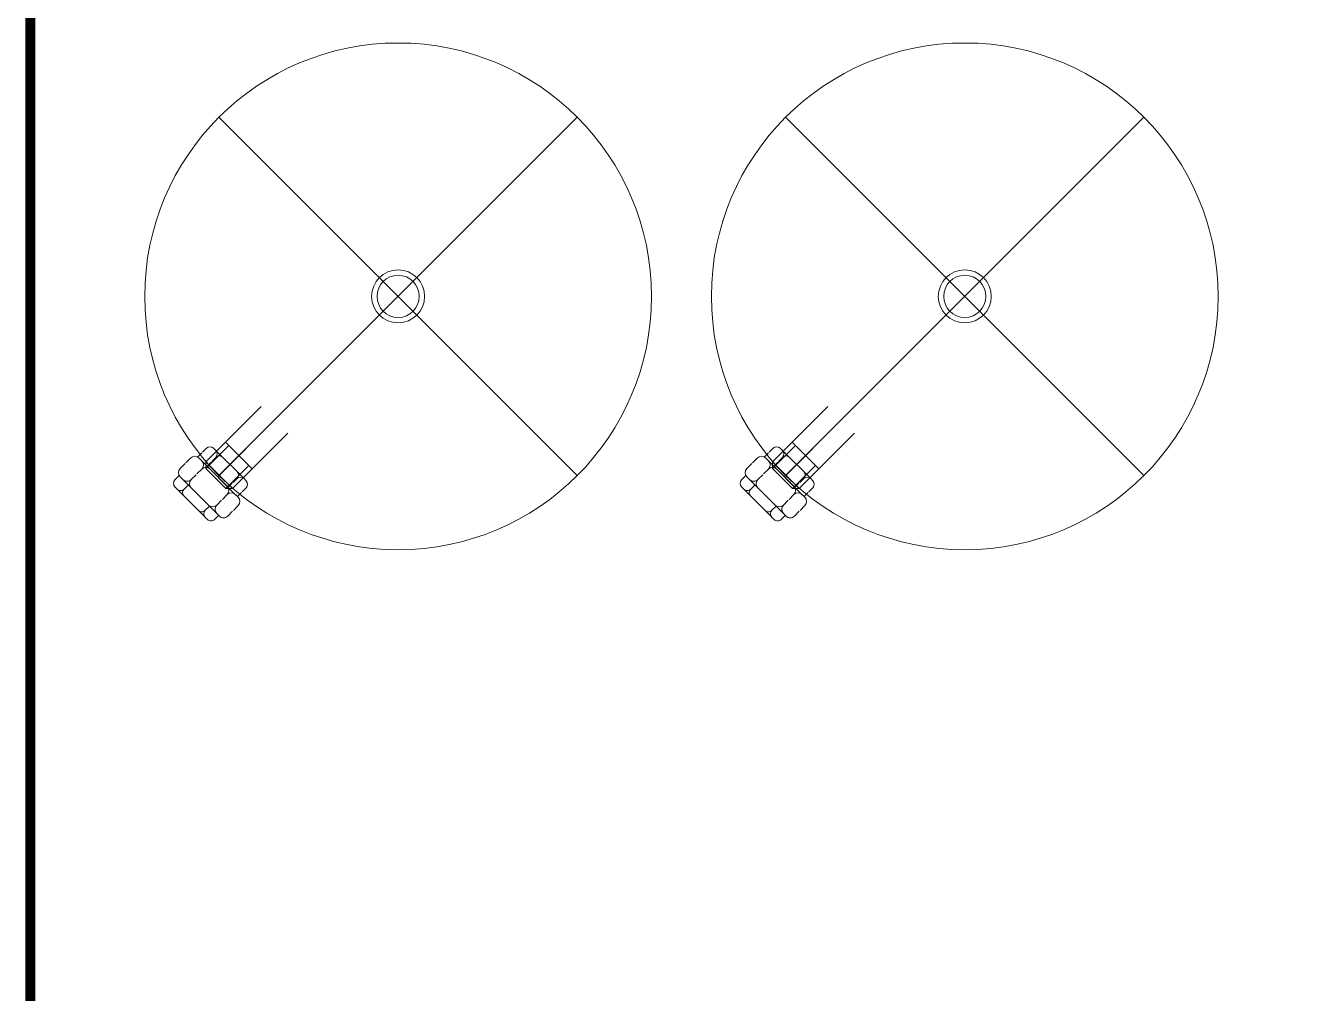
# Model space of a CAD drawing. Header units: millimetres. Extents: x 1322820 to 1391563, y 1051909 to 1098256.
# Drawn here: x 1346985 to 1348235, y 1089228 to 1090184 of the extents above; entities that cross this region are included whole.
import ezdxf

# ---------------------------------------------------------------- set-up
doc = ezdxf.new("R2010")
doc.units = ezdxf.units.MM
doc.header["$MEASUREMENT"] = 0
for name, pattern in [('DUBLU_INTRERUPT', [1.093612, 0.529167, -0.211667, 0.141111, -0.211667]), ('R (2)', [10414, 5080, -2540, 254, -2540]), ('R (4)', [10414, 5080, -2540, 254, -2540]), ('strich_line', [2032, 1016, -1016])]:
    doc.linetypes.add(name, pattern=pattern)
doc.layers.get('0').update_dxf_attribs({"true_color": 0x787878})
doc.layers.add('Circuite', color=7, linetype='Continuous', lineweight=25)
doc.layers.add('instalatii - echipamente_Pen_No__1', color=7, linetype='Continuous', lineweight=13, true_color=0x787878)
doc.layers.add('New_instalatii - echipamente_Pen_No__1', color=7, linetype='Continuous', lineweight=13, true_color=0x787878)

# ---------------------------------------------------------------- blocks, each defined once
blk = doc.blocks.new('terasa')
at = {"layer": 'instalatii - echipamente_Pen_No__1', "linetype": 'Continuous', "lineweight": 13}
for p, q in [((1347163.027, 1089752.839), (1347217.583, 1089807.394)), ((1347722.126, 1089752.839), (1347776.681, 1089807.394)), ((1347243.924, 1089781.053), (1347189.369, 1089726.497)), ((1347803.023, 1089781.053), (1347748.467, 1089726.497)), ((1347163.699, 1089766.378), (1347159.709, 1089762.388)), ((1347172.813, 1089764.179), (1347170.615, 1089766.378)), ((1347208.781, 1089745.909), (1347182.439, 1089772.251)), ((1347722.797, 1089766.378), (1347718.807, 1089762.388)), ((1347731.912, 1089764.179), (1347729.713, 1089766.378)), ((1347767.879, 1089745.909), (1347741.538, 1089772.251)), ((1347147.991, 1089756.609), (1347143.203, 1089751.821)), ((1347155.131, 1089757.81), (1347159.121, 1089761.8)), ((1347158.929, 1089753.971), (1347156.291, 1089756.609)), ((1347192.734, 1089720.166), (1347158.599, 1089754.302)), ((1347163.027, 1089746.253), (1347163.027, 1089752.839)), ((1347189.369, 1089726.497), (1347163.027, 1089752.839)), ((1347168.878, 1089753.328), (1347172.813, 1089757.263)), ((1347200.985, 1089736.008), (1347172.538, 1089764.455)), ((1347179.73, 1089757.263), (1347193.746, 1089743.246)), ((1347707.09, 1089756.609), (1347702.302, 1089751.821)), ((1347714.229, 1089757.81), (1347718.219, 1089761.8)), ((1347718.027, 1089753.971), (1347715.389, 1089756.609)), ((1347751.833, 1089720.166), (1347717.697, 1089754.302)), ((1347722.126, 1089746.253), (1347722.126, 1089752.839)), ((1347748.467, 1089726.497), (1347722.126, 1089752.839)), ((1347727.977, 1089753.328), (1347731.912, 1089757.263)), ((1347760.083, 1089736.008), (1347731.637, 1089764.455)), ((1347738.828, 1089757.263), (1347752.845, 1089743.246)), ((1347137.71, 1089746.328), (1347142.498, 1089751.116)), ((1347154.207, 1089740.95), (1347158.929, 1089745.672)), ((1347182.783, 1089726.497), (1347163.027, 1089746.253)), ((1347168.18, 1089752.63), (1347164.245, 1089748.695)), ((1347167.229, 1089745.672), (1347184.049, 1089728.852)), ((1347696.808, 1089746.328), (1347701.596, 1089751.116)), ((1347713.306, 1089740.95), (1347718.027, 1089745.672)), ((1347741.882, 1089726.497), (1347722.126, 1089746.253)), ((1347727.279, 1089752.63), (1347723.344, 1089748.695)), ((1347726.327, 1089745.672), (1347743.147, 1089728.852)), ((1347132.411, 1089735.09), (1347136.401, 1089739.08)), ((1347134.609, 1089725.975), (1347132.411, 1089728.173)), ((1347140.348, 1089735.39), (1347137.71, 1089738.028)), ((1347174.153, 1089701.585), (1347140.018, 1089735.72)), ((1347145.46, 1089729.91), (1347141.525, 1089725.975)), ((1347153.369, 1089740.112), (1347148.648, 1089735.39)), ((1347189.113, 1089731.697), (1347185.178, 1089727.762)), ((1347189.811, 1089732.395), (1347193.746, 1089736.33)), ((1347200.663, 1089736.33), (1347202.805, 1089734.188)), ((1347691.509, 1089735.09), (1347695.499, 1089739.08)), ((1347693.707, 1089725.975), (1347691.509, 1089728.173)), ((1347699.446, 1089735.39), (1347696.808, 1089738.028)), ((1347733.252, 1089701.585), (1347699.116, 1089735.72)), ((1347704.558, 1089729.91), (1347700.624, 1089725.975)), ((1347712.468, 1089740.112), (1347707.746, 1089735.39)), ((1347748.212, 1089731.697), (1347744.277, 1089727.762)), ((1347748.91, 1089732.395), (1347752.845, 1089736.33)), ((1347759.761, 1089736.33), (1347761.903, 1089734.188)), ((1347162.78, 1089697.804), (1347134.334, 1089726.25)), ((1347141.525, 1089719.059), (1347155.542, 1089705.042)), ((1347148.648, 1089727.091), (1347165.467, 1089710.271)), ((1347179.327, 1089715.83), (1347184.049, 1089720.552)), ((1347189.369, 1089726.497), (1347182.783, 1089726.497)), ((1347192.348, 1089720.552), (1347194.919, 1089717.981)), ((1347198.227, 1089722.693), (1347194.237, 1089718.703)), ((1347198.815, 1089723.281), (1347202.805, 1089727.271)), ((1347721.879, 1089697.804), (1347693.432, 1089726.25)), ((1347700.624, 1089719.059), (1347714.64, 1089705.042)), ((1347707.746, 1089727.091), (1347724.566, 1089710.271)), ((1347738.425, 1089715.83), (1347743.147, 1089720.552)), ((1347748.467, 1089726.497), (1347741.882, 1089726.497)), ((1347751.447, 1089720.552), (1347754.017, 1089717.981)), ((1347757.326, 1089722.693), (1347753.336, 1089718.703)), ((1347757.913, 1089723.281), (1347761.903, 1089727.271)), ((1347166.393, 1089708.977), (1347162.458, 1089705.042)), ((1347178.489, 1089714.992), (1347173.767, 1089710.271)), ((1347189.426, 1089704.188), (1347184.638, 1089699.4)), ((1347190.131, 1089704.894), (1347194.919, 1089709.682)), ((1347725.491, 1089708.977), (1347721.557, 1089705.042)), ((1347737.587, 1089714.992), (1347732.866, 1089710.271)), ((1347748.524, 1089704.188), (1347743.736, 1089699.4)), ((1347749.229, 1089704.894), (1347754.017, 1089709.682)), ((1347162.458, 1089698.126), (1347164.601, 1089695.983)), ((1347175.507, 1089699.973), (1347171.517, 1089695.983)), ((1347173.767, 1089701.971), (1347176.338, 1089699.4)), ((1347721.557, 1089698.126), (1347723.699, 1089695.983)), ((1347734.605, 1089699.973), (1347730.615, 1089695.983)), ((1347732.866, 1089701.971), (1347735.436, 1089699.4))]:
    blk.add_line(p, q, dxfattribs=at)
at = {"layer": 'instalatii - echipamente_Pen_No__1', "linetype": 'R (4)', "lineweight": 13}
for p, q in [((1347230.754, 1089794.224), (1347174.736, 1089738.206)), ((1347789.852, 1089794.224), (1347733.835, 1089738.206))]:
    blk.add_line(p, q, dxfattribs=at)
at = {"layer": 'instalatii - echipamente_Pen_No__1', "linetype": 'strich_line', "lineweight": 13}
for p, q in [((1347163.027, 1089746.253), (1347185.732, 1089768.958)), ((1347722.126, 1089746.253), (1347744.83, 1089768.958)), ((1347182.783, 1089726.497), (1347205.488, 1089749.202)), ((1347741.882, 1089726.497), (1347764.587, 1089749.202))]:
    blk.add_line(p, q, dxfattribs=at)
at = {"layer": 'instalatii - echipamente_Pen_No__1', "linetype": 'Continuous', "lineweight": 13}
for centre, radius, start, end in [((1347167.157, 1089762.92), 4.891, 45, 135), ((1347726.255, 1089762.92), 4.891, 45, 135), ((1347152.141, 1089752.46), 5.869, 45, 135), ((1347154.779, 1089749.822), 5.869, 315, 45), ((1347169.355, 1089760.721), 4.891, 315, 45), ((1347176.271, 1089753.805), 4.891, 45, 135), ((1347711.24, 1089752.46), 5.869, 45, 135), ((1347713.878, 1089749.822), 5.869, 315, 45), ((1347728.453, 1089760.721), 4.891, 315, 45), ((1347735.37, 1089753.805), 4.891, 45, 135), ((1347141.86, 1089742.178), 5.869, 135, 225), ((1347163.079, 1089741.522), 5.869, 45, 135), ((1347190.288, 1089739.788), 4.891, 315, 45), ((1347700.958, 1089742.178), 5.869, 135, 225), ((1347722.177, 1089741.522), 5.869, 45, 135), ((1347749.387, 1089739.788), 4.891, 315, 45), ((1347135.869, 1089731.632), 4.891, 135, 225), ((1347144.498, 1089739.54), 5.869, 225, 315), ((1347152.797, 1089731.241), 5.869, 135, 225), ((1347179.899, 1089724.702), 5.869, 315, 45), ((1347197.204, 1089732.872), 4.891, 45, 135), ((1347199.347, 1089730.729), 4.891, 315, 45), ((1347694.967, 1089731.632), 4.891, 135, 225), ((1347703.596, 1089739.54), 5.869, 225, 315), ((1347711.896, 1089731.241), 5.869, 135, 225), ((1347738.997, 1089724.702), 5.869, 315, 45), ((1347756.303, 1089732.872), 4.891, 45, 135), ((1347758.445, 1089730.729), 4.891, 315, 45), ((1347138.067, 1089729.433), 4.891, 225, 315), ((1347144.983, 1089722.517), 4.891, 135, 225), ((1347188.198, 1089716.402), 5.869, 45, 135), ((1347190.769, 1089713.831), 5.869, 315, 45), ((1347697.166, 1089729.433), 4.891, 225, 315), ((1347704.082, 1089722.517), 4.891, 135, 225), ((1347747.297, 1089716.402), 5.869, 45, 135), ((1347749.868, 1089713.831), 5.869, 315, 45), ((1347159, 1089708.5), 4.891, 225, 315), ((1347165.916, 1089701.584), 4.891, 135, 225), ((1347169.617, 1089714.421), 5.869, 225, 315), ((1347177.917, 1089706.121), 5.869, 135, 225), ((1347718.099, 1089708.5), 4.891, 225, 315), ((1347725.015, 1089701.584), 4.891, 135, 225), ((1347728.716, 1089714.421), 5.869, 225, 315), ((1347737.015, 1089706.121), 5.869, 135, 225), ((1347168.059, 1089699.442), 4.891, 225, 315), ((1347180.488, 1089703.55), 5.869, 225, 315), ((1347727.157, 1089699.442), 4.891, 225, 315), ((1347739.586, 1089703.55), 5.869, 225, 315)]:
    blk.add_arc(centre, radius, start, end, dxfattribs=at)
at = {"layer": 'New_instalatii - echipamente_Pen_No__1', "linetype": 'R (2)', "lineweight": 13}
for p, q in [((1347529.483, 1089739.401), (1347175.931, 1090092.953)), ((1347175.931, 1089739.401), (1347529.483, 1090092.953)), ((1348088.582, 1089739.401), (1347735.03, 1090092.953)), ((1347735.03, 1089739.401), (1348088.582, 1090092.953))]:
    blk.add_line(p, q, dxfattribs=at)
at = {"layer": 'New_instalatii - echipamente_Pen_No__1', "linetype": 'Continuous', "lineweight": 13}
for centre, radius in [((1347352.707, 1089916.177), 249.999), ((1347911.806, 1089916.177), 249.999), ((1347352.707, 1089916.177), 26.148), ((1347911.806, 1089916.177), 26.148), ((1347352.707, 1089916.177), 20.833), ((1347911.806, 1089916.177), 20.833)]:
    blk.add_circle(centre, radius, dxfattribs=at)

msp = doc.modelspace()

# ---------------------------------------------------------------- block references
msp.add_blockref('terasa', (0, 0))

# ---------------------------------------------------------------- next in the draw order: linework, layer by layer
at = {"layer": 'Circuite', "linetype": 'DUBLU_INTRERUPT', "lineweight": 20, "ltscale": 1000, "const_width": 10}
msp.add_lwpolyline([(1351362.2, 1083530.6), (1351362.2, 1083515.4), (1346989.9, 1083515.4), (1346989.9, 1090465.4)], dxfattribs=at)

doc.saveas('drawing.dxf')
